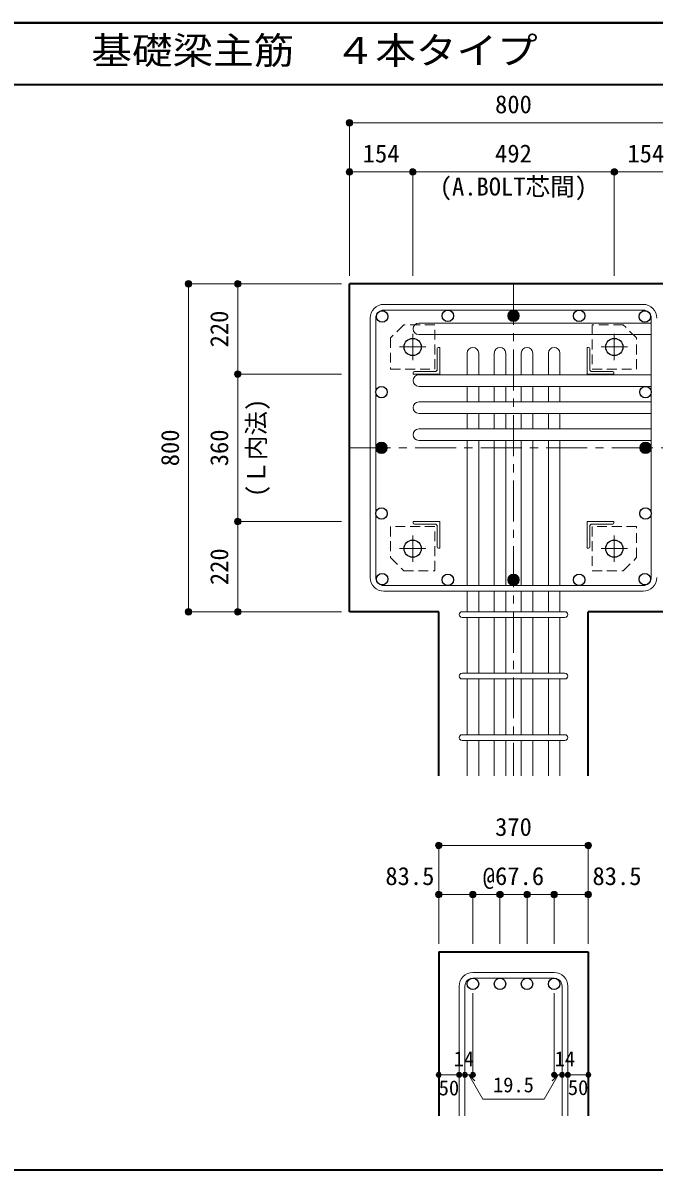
# Model space of a CAD drawing. Units: millimetres at full size, sheet at 1:20. Extents: x -3982 to 3969, y -2797 to 2801.
# Drawn here: x -719 to 821, y 2 to 2801 of the extents above; entities that cross this region are included whole.
import ezdxf
from ezdxf.enums import TextEntityAlignment as Align

# ---------------------------------------------------------------- set-up
doc = ezdxf.new("R2010")
doc.units = ezdxf.units.MM
doc.header["$LTSCALE"] = 20
doc.header["$PDMODE"] = 32
doc.header["$PDSIZE"] = 12
doc.linetypes.add('CHAIN1', pattern=[8, 5, -1, 1, -1])
doc.linetypes.add('DASHED1', pattern=[1.8, 1.2, -0.6])
for name, color, linetype, lineweight in [('6-1_躯体線', 2, 'Continuous', 35), ('6-2_A.Bolt_', 4, 'Continuous', 9), ('6-3_柱型主筋', 4, 'Continuous', 9), ('6-4_フープ', 7, 'Continuous', 18), ('6-5_梁主筋', 7, 'Continuous', 18), ('6-6_S.T.P.', 7, 'Continuous', 18), ('6-7_文字', 7, 'Continuous', 18), ('6-9', 4, 'DASHED1', 9), ('6-D_寸法', 4, 'Continuous', 9), ('F-0_枠', 6, 'Continuous', 40)]:
    doc.layers.add(name, color=color, linetype=linetype, lineweight=lineweight)
doc.styles.add('ＭＳ ゴシック', font='')
doc.styles.get('ＭＳ ゴシック').set_extended_font_data('MS Gothic')

msp = doc.modelspace()

# ---------------------------------------------------------------- linework, layer by layer
at = {"layer": '6-1_躯体線'}
for p, q in [((78.29, 1364.12), (78.29, 2164.12)), ((1278.29, 2164.12), (78.29, 2164.12)), ((295.79, 1364.12), (78.29, 1364.12)), ((295.79, 964.12), (295.79, 1364.12)), ((660.79, 964.12), (660.79, 1364.12)), ((878.29, 1364.12), (660.79, 1364.12)), ((295.79, 534.12), (295.79, 134.12)), ((295.79, 534.12), (660.79, 534.12)), ((660.79, 534.12), (660.79, 134.12))]:
    msp.add_line(p, q, dxfattribs=at)
at = {"layer": '6-2_A.Bolt_', "linetype": 'CHAIN1'}
for p, q in [((232.29, 1977.92), (232.29, 2042.42)), ((724.29, 1977.92), (724.29, 2042.42)), ((264.49, 2010.12), (199.99, 2010.12)), ((692.09, 2010.12), (756.59, 2010.12)), ((232.29, 1550.32), (232.29, 1485.82)), ((724.29, 1550.32), (724.29, 1485.82)), ((264.49, 1518.13), (199.99, 1518.13)), ((692.09, 1518.12), (756.59, 1518.12))]:
    msp.add_line(p, q, dxfattribs=at)
at = {"layer": '6-2_A.Bolt_'}
for p, q in [((292.29, 2006.12), (292.29, 1956.12)), ((298.29, 2009.13), (295.29, 2009.13)), ((298.29, 2009.13), (298.29, 1944.13)), ((658.29, 2009.12), (658.29, 1944.12)), ((658.29, 2009.12), (661.29, 2009.12)), ((664.29, 2006.12), (664.29, 1956.12)), ((233.29, 1944.13), (233.29, 1947.12)), ((233.29, 1944.13), (298.29, 1944.13)), ((236.29, 1950.12), (286.29, 1950.12)), ((723.29, 1944.12), (658.29, 1944.12)), ((720.29, 1950.12), (670.29, 1950.12)), ((723.29, 1944.12), (723.29, 1947.12)), ((233.29, 1584.13), (298.29, 1584.13)), ((233.29, 1584.13), (233.29, 1581.13)), ((236.29, 1578.13), (286.29, 1578.13)), ((292.29, 1522.12), (292.29, 1572.12)), ((298.29, 1519.13), (298.29, 1584.13)), ((723.29, 1584.12), (658.29, 1584.12)), ((658.29, 1519.12), (658.29, 1584.12)), ((664.29, 1522.12), (664.29, 1572.12)), ((720.29, 1578.12), (670.29, 1578.12)), ((723.29, 1584.12), (723.29, 1581.12)), ((298.29, 1519.13), (295.29, 1519.13)), ((658.29, 1519.12), (661.29, 1519.12))]:
    msp.add_line(p, q, dxfattribs=at)
at = {"layer": '6-2_A.Bolt_', "color": 3, "lineweight": 25}
for centre in [(232.29, 2010.12), (724.29, 2010.12), (232.29, 1518.13), (724.29, 1518.12)]:
    msp.add_circle(centre, 21, dxfattribs=at)
at = {"layer": '6-2_A.Bolt_'}
for centre, radius, start, end in [((295.29, 2006.12), 3, 90, 180), ((661.29, 2006.12), 3, 0, 90), ((236.29, 1947.12), 3, 90, 180), ((286.29, 1956.12), 6, 270, 0), ((670.29, 1956.12), 6, 180, 270), ((720.29, 1947.12), 3, 0, 90), ((236.29, 1581.13), 3, 180, 270), ((286.29, 1572.12), 6, 0, 90), ((670.29, 1572.12), 6, 90, 180), ((720.29, 1581.12), 3, 270, 0), ((295.29, 1522.12), 3, 180, 270), ((661.29, 1522.12), 3, 270, 0)]:
    msp.add_arc(centre, radius, start, end, dxfattribs=at)
at = {"layer": '6-3_柱型主筋', "color": 3, "lineweight": 25}
for centre in [(318.1, 2086.12), (638.49, 2086.12), (157.9, 2084.51), (798.68, 2084.51), (156.29, 1900.12), (800.29, 1900.12), (156.29, 1603.93), (800.29, 1603.93), (157.9, 1443.74), (318.1, 1442.12), (638.49, 1442.12), (798.68, 1443.74)]:
    msp.add_circle(centre, 14, dxfattribs=at)
at = {"layer": '6-3_柱型主筋'}
for centre, radius in [((478.29, 2086.12), 14), ((478.29, 2086.12), 12.5), ((478.29, 2086.12), 11), ((478.29, 2086.12), 9.5), ((478.29, 2086.12), 8), ((478.29, 2086.12), 6.5), ((478.29, 2086.12), 5), ((478.29, 2086.12), 3.5), ((478.29, 2086.12), 2), ((478.29, 2086.12), 0.5), ((156.29, 1764.12), 14), ((156.29, 1764.12), 12.5), ((156.29, 1764.12), 11), ((156.29, 1764.12), 9.5), ((156.29, 1764.12), 8), ((156.29, 1764.12), 6.5), ((156.29, 1764.12), 5), ((156.29, 1764.12), 3.5), ((156.29, 1764.12), 2), ((156.29, 1764.12), 0.5), ((800.29, 1764.12), 14), ((800.29, 1764.12), 12.5), ((800.29, 1764.12), 11), ((800.29, 1764.12), 9.5), ((800.29, 1764.12), 8), ((800.29, 1764.12), 6.5), ((800.29, 1764.12), 5), ((800.29, 1764.12), 3.5), ((800.29, 1764.12), 2), ((800.29, 1764.12), 0.5), ((478.29, 1442.12), 14), ((478.29, 1442.12), 12.5), ((478.29, 1442.12), 11), ((478.29, 1442.12), 9.5), ((478.29, 1442.12), 8), ((478.29, 1442.12), 6.5), ((478.29, 1442.12), 5), ((478.29, 1442.12), 3.5), ((478.29, 1442.12), 2), ((478.29, 1442.12), 0.5)]:
    msp.add_circle(centre, radius, dxfattribs=at)
at = {"layer": '6-4_フープ'}
for p, q in [((794.79, 2114.12), (161.79, 2114.12)), ((794.79, 2100.12), (161.79, 2100.12)), ((128.29, 1447.62), (128.29, 2080.62)), ((142.29, 1447.62), (142.29, 2080.62)), ((814.29, 1447.62), (814.29, 2080.62)), ((794.79, 1428.12), (161.79, 1428.12)), ((794.79, 1414.12), (161.79, 1414.12))]:
    msp.add_line(p, q, dxfattribs=at)
for centre, radius, start, end in [((161.79, 2080.62), 33.5, 90, 180), ((161.79, 2080.62), 19.5, 90, 180), ((794.79, 2080.62), 33.5, 0, 90), ((794.79, 2080.62), 19.5, 0, 90), ((161.79, 1447.62), 33.5, 180, 270), ((161.79, 1447.62), 19.5, 180, 270), ((794.79, 1447.62), 33.5, 270, 0), ((794.79, 1447.62), 19.5, 270, 0)]:
    msp.add_arc(centre, radius, start, end, dxfattribs=at)
at = {"layer": '6-5_梁主筋'}
for p, q in [((247.29, 2068.51), (814.29, 2068.51)), ((247.29, 2040.51), (814.29, 2040.51)), ((365.29, 1995.12), (365.29, 1942.12)), ((393.29, 1995.12), (393.29, 1942.12)), ((431.29, 1995.12), (431.29, 1942.12)), ((459.29, 1995.12), (459.29, 1942.12)), ((497.29, 1995.12), (497.29, 1942.12)), ((525.29, 1995.12), (525.29, 1942.12)), ((563.29, 1995.12), (563.29, 1942.12)), ((591.29, 1995.12), (591.29, 1942.12)), ((247.29, 1942.12), (814.29, 1942.12)), ((247.29, 1914.12), (814.29, 1914.12)), ((365.29, 1914.12), (365.29, 1876.12)), ((393.29, 1914.12), (393.29, 1876.12)), ((431.29, 1914.12), (431.29, 1876.12)), ((459.29, 1914.12), (459.29, 1876.12)), ((497.29, 1914.12), (497.29, 1876.12)), ((525.29, 1914.12), (525.29, 1876.12)), ((563.29, 1914.12), (563.29, 1876.12)), ((591.29, 1914.12), (591.29, 1876.12)), ((247.29, 1876.12), (814.29, 1876.12)), ((247.29, 1848.12), (814.29, 1848.12)), ((365.29, 1848.12), (365.29, 1810.12)), ((393.29, 1848.12), (393.29, 1810.12)), ((431.29, 1848.12), (431.29, 1810.12)), ((459.29, 1848.12), (459.29, 1810.12)), ((497.29, 1848.12), (497.29, 1810.12)), ((525.29, 1848.12), (525.29, 1810.12)), ((563.29, 1848.12), (563.29, 1810.12)), ((591.29, 1848.12), (591.29, 1810.12)), ((247.29, 1810.12), (814.29, 1810.12)), ((247.29, 1782.12), (814.29, 1782.12)), ((365.29, 1782.12), (365.29, 1428.12)), ((393.29, 1782.12), (393.29, 1428.12)), ((431.29, 1782.12), (431.29, 1428.12)), ((459.29, 1782.12), (459.29, 1428.12)), ((497.29, 1782.12), (497.29, 1428.12)), ((525.29, 1782.12), (525.29, 1428.12)), ((563.29, 1782.12), (563.29, 1428.12)), ((591.29, 1782.12), (591.29, 1428.12)), ((365.29, 1414.12), (365.29, 1364.12)), ((393.29, 1414.12), (393.29, 1364.12)), ((431.29, 1414.12), (431.29, 1364.12)), ((459.29, 1414.12), (459.29, 1364.12)), ((497.29, 1414.12), (497.29, 1364.12)), ((525.29, 1414.12), (525.29, 1364.12)), ((563.29, 1414.12), (563.29, 1364.12)), ((591.29, 1414.12), (591.29, 1364.12)), ((365.29, 1350.12), (365.29, 1214.12)), ((393.29, 1350.12), (393.29, 1214.12)), ((431.29, 1350.12), (431.29, 1214.12)), ((459.29, 1350.12), (459.29, 1214.12)), ((497.29, 1350.12), (497.29, 1214.12)), ((525.29, 1350.12), (525.29, 1214.12)), ((563.29, 1350.12), (563.29, 1214.12)), ((591.29, 1350.12), (591.29, 1214.12)), ((365.29, 1200.12), (365.29, 1064.12)), ((393.29, 1200.12), (393.29, 1064.12)), ((431.29, 1200.12), (431.29, 1064.12)), ((459.29, 1200.12), (459.29, 1064.12)), ((497.29, 1200.12), (497.29, 1064.12)), ((525.29, 1200.12), (525.29, 1064.12)), ((563.29, 1200.12), (563.29, 1064.12)), ((591.29, 1200.12), (591.29, 1064.12)), ((365.29, 1050.12), (365.29, 964.12)), ((393.29, 1050.12), (393.29, 964.12)), ((431.29, 1050.12), (431.29, 964.12)), ((459.29, 1050.12), (459.29, 964.12)), ((497.29, 1050.12), (497.29, 964.12)), ((525.29, 1050.12), (525.29, 964.12)), ((563.29, 1050.12), (563.29, 964.12)), ((591.29, 1050.12), (591.29, 964.12))]:
    msp.add_line(p, q, dxfattribs=at)
at = {"layer": '6-5_梁主筋', "color": 3, "lineweight": 25}
for centre in [(379.29, 456.12), (445.29, 456.12), (511.29, 456.12), (577.29, 456.12)]:
    msp.add_circle(centre, 14, dxfattribs=at)
at = {"layer": '6-5_梁主筋'}
for centre, start, end in [((247.29, 2054.51), 90, 180), ((247.29, 2054.51), 180, 270), ((379.29, 1995.12), 90, 180), ((379.29, 1995.12), 0, 90), ((445.29, 1995.12), 90, 180), ((445.29, 1995.12), 0, 90), ((511.29, 1995.12), 90, 180), ((511.29, 1995.12), 0, 90), ((577.29, 1995.12), 90, 180), ((577.29, 1995.12), 0, 90), ((247.29, 1928.12), 90, 180), ((247.29, 1928.12), 180, 270), ((247.29, 1862.12), 90, 180), ((247.29, 1862.12), 180, 270), ((247.29, 1796.12), 90, 180), ((247.29, 1796.12), 180, 270)]:
    msp.add_arc(centre, 14, start, end, dxfattribs=at)
at = {"layer": '6-6_S.T.P.'}
for p, q in [((352.79, 1364.12), (603.79, 1364.12)), ((352.79, 1350.12), (603.79, 1350.12)), ((352.79, 1214.12), (603.79, 1214.12)), ((352.79, 1200.12), (603.79, 1200.12)), ((352.79, 1064.12), (603.79, 1064.12)), ((352.79, 1050.12), (603.79, 1050.12)), ((577.29, 484.12), (379.29, 484.12)), ((345.79, 450.62), (345.79, 134.12)), ((359.79, 450.62), (359.79, 134.12)), ((577.29, 470.12), (379.29, 470.12)), ((596.79, 450.62), (596.79, 134.12)), ((610.79, 450.62), (610.79, 134.12))]:
    msp.add_line(p, q, dxfattribs=at)
for centre, radius, start, end in [((352.79, 1357.12), 7, 90, 270), ((352.79, 1357.12), 7, 90, 270), ((352.79, 1357.12), 7, 90, 270), ((352.79, 1357.12), 7, 90, 270), ((603.79, 1357.12), 7, 270, 90), ((603.79, 1357.12), 7, 270, 90), ((603.79, 1357.12), 7, 270, 90), ((603.79, 1357.12), 7, 270, 90), ((352.79, 1207.12), 7, 90, 270), ((603.79, 1207.12), 7, 270, 90), ((352.79, 1057.12), 7, 90, 270), ((603.79, 1057.12), 7, 270, 90), ((379.29, 450.62), 33.5, 90, 180), ((577.29, 450.62), 33.5, 0, 90), ((379.29, 450.62), 19.5, 90, 180), ((577.29, 450.62), 19.5, 0, 90)]:
    msp.add_arc(centre, radius, start, end, dxfattribs=at)
at = {"layer": '6-9'}
for p, q in [((286.29, 1572.12), (178.29, 1572.12)), ((286.29, 1464.13), (286.29, 1572.12)), ((670.29, 1572.12), (670.29, 1464.12)), ((778.29, 1572.12), (670.29, 1572.12))]:
    msp.add_line(p, q, dxfattribs=at)
for points in [[(286.29, 2064.12), (210.29, 2064.12), (178.29, 2032.12), (178.29, 1956.12)], [(178.29, 1956.12), (286.29, 1956.12), (286.29, 2064.12)], [(778.29, 1956.12), (778.29, 2032.12), (746.29, 2064.12), (670.29, 2064.12)], [(670.29, 2064.12), (670.29, 1956.12), (778.29, 1956.12)], [(178.29, 1572.12), (178.29, 1496.13), (210.29, 1464.13), (286.29, 1464.13)], [(670.29, 1464.12), (746.29, 1464.12), (778.29, 1496.12), (778.29, 1572.12)]]:
    msp.add_lwpolyline(points, dxfattribs=at)
at = {"layer": '6-D_寸法'}
for p, q in [((878.29, 2557.15), (78.29, 2557.15)), ((78.29, 2437.15), (232.29, 2437.15)), ((232.29, 2437.15), (232.29, 2184.12)), ((232.29, 2437.15), (724.29, 2437.15)), ((724.29, 2437.15), (724.29, 2184.12)), ((724.29, 2437.15), (878.29, 2437.15)), ((-314.74, 2164.12), (-194.74, 2164.12)), ((-314.74, 2164.12), (-314.74, 1364.12)), ((-194.74, 2164.12), (58.29, 2164.12)), ((-194.74, 2164.12), (-194.74, 1944.13)), ((-194.74, 1944.13), (58.29, 1944.13)), ((-194.74, 1944.13), (-194.74, 1584.13)), ((-194.74, 1584.13), (58.29, 1584.13)), ((-194.74, 1584.13), (-194.74, 1364.12)), ((295.79, 794.12), (295.79, 674.12)), ((295.79, 794.12), (660.79, 794.12)), ((660.79, 794.12), (660.79, 674.12)), ((295.79, 674.12), (379.29, 674.12)), ((295.79, 674.12), (295.79, 554.12)), ((379.29, 674.12), (379.29, 554.12)), ((445.29, 674.12), (445.29, 554.12)), ((511.29, 674.12), (511.29, 554.12)), ((577.29, 674.12), (577.29, 554.12)), ((577.29, 674.12), (660.79, 674.12)), ((660.79, 674.12), (660.79, 554.12)), ((379.29, 234.12), (379.29, 433.45)), ((577.29, 234.12), (577.29, 433.45)), ((295.79, 234.12), (345.79, 234.12)), ((345.79, 234.12), (379.29, 234.12)), ((369.54, 234.12), (383.68, 219.98)), ((369.54, 234.12), (403.76, 174.85)), ((587.04, 234.12), (552.82, 174.85)), ((587.04, 234.12), (572.9, 219.98)), ((577.29, 234.12), (660.79, 234.12)), ((596.79, 234.12), (610.79, 234.12)), ((403.76, 174.85), (552.82, 174.85))]:
    msp.add_line(p, q, dxfattribs=at)
at = {"layer": '6-D_寸法', "linetype": 'CHAIN1'}
for p, q in [((478.29, 2164.12), (478.29, 964.12)), ((78.29, 1764.12), (878.29, 1764.12))]:
    msp.add_line(p, q, dxfattribs=at)
at = {"layer": '6-D_寸法'}
for points in [[(78.29, 2557.15), (78.29, 2437.15), (78.29, 2184.12)], [(-314.74, 1364.12), (-194.74, 1364.12), (58.29, 1364.12)], [(379.29, 674.12), (445.29, 674.12), (511.29, 674.12), (577.29, 674.12)]]:
    msp.add_lwpolyline(points, dxfattribs=at)
for centre, radius in [((78.29, 2557.15), 8), ((78.29, 2557.15), 7.2), ((78.29, 2557.15), 6.4), ((78.29, 2557.15), 5.6), ((78.29, 2557.15), 4.8), ((78.29, 2557.15), 4), ((78.29, 2557.15), 3.2), ((78.29, 2557.15), 2.4), ((78.29, 2557.15), 1.6), ((78.29, 2557.15), 0.8), ((78.29, 2437.15), 8), ((78.29, 2437.15), 7.2), ((78.29, 2437.15), 6.4), ((78.29, 2437.15), 5.6), ((78.29, 2437.15), 4.8), ((78.29, 2437.15), 4), ((78.29, 2437.15), 3.2), ((78.29, 2437.15), 2.4), ((78.29, 2437.15), 1.6), ((78.29, 2437.15), 0.8), ((232.29, 2437.15), 8), ((232.29, 2437.15), 7.2), ((232.29, 2437.15), 6.4), ((232.29, 2437.15), 5.6), ((232.29, 2437.15), 4.8), ((232.29, 2437.15), 4), ((232.29, 2437.15), 3.2), ((232.29, 2437.15), 2.4), ((232.29, 2437.15), 1.6), ((232.29, 2437.15), 0.8), ((724.29, 2437.15), 8), ((724.29, 2437.15), 7.2), ((724.29, 2437.15), 6.4), ((724.29, 2437.15), 5.6), ((724.29, 2437.15), 4.8), ((724.29, 2437.15), 4), ((724.29, 2437.15), 3.2), ((724.29, 2437.15), 2.4), ((724.29, 2437.15), 1.6), ((724.29, 2437.15), 0.8), ((-314.74, 2164.12), 8), ((-314.74, 2164.12), 7.2), ((-314.74, 2164.12), 6.4), ((-314.74, 2164.12), 5.6), ((-314.74, 2164.12), 4.8), ((-314.74, 2164.12), 4), ((-314.74, 2164.12), 3.2), ((-314.74, 2164.12), 2.4), ((-314.74, 2164.12), 1.6), ((-314.74, 2164.12), 0.8), ((-194.74, 2164.12), 8), ((-194.74, 2164.12), 7.2), ((-194.74, 2164.12), 6.4), ((-194.74, 2164.12), 5.6), ((-194.74, 2164.12), 4.8), ((-194.74, 2164.12), 4), ((-194.74, 2164.12), 3.2), ((-194.74, 2164.12), 2.4), ((-194.74, 2164.12), 1.6), ((-194.74, 2164.12), 0.8), ((-194.74, 1944.13), 8), ((-194.74, 1944.13), 7.2), ((-194.74, 1944.13), 6.4), ((-194.74, 1944.13), 5.6), ((-194.74, 1944.13), 4.8), ((-194.74, 1944.13), 4), ((-194.74, 1944.13), 3.2), ((-194.74, 1944.13), 2.4), ((-194.74, 1944.13), 1.6), ((-194.74, 1944.13), 0.8), ((-194.74, 1584.13), 8), ((-194.74, 1584.13), 7.2), ((-194.74, 1584.13), 6.4), ((-194.74, 1584.13), 5.6), ((-194.74, 1584.13), 4.8), ((-194.74, 1584.13), 4), ((-194.74, 1584.13), 3.2), ((-194.74, 1584.13), 2.4), ((-194.74, 1584.13), 1.6), ((-194.74, 1584.13), 0.8), ((-314.74, 1364.12), 8), ((-194.74, 1364.12), 8), ((-314.74, 1364.12), 7.2), ((-314.74, 1364.12), 6.4), ((-314.74, 1364.12), 5.6), ((-314.74, 1364.12), 4.8), ((-314.74, 1364.12), 4), ((-314.74, 1364.12), 3.2), ((-314.74, 1364.12), 2.4), ((-314.74, 1364.12), 1.6), ((-314.74, 1364.12), 0.8), ((-194.74, 1364.12), 7.2), ((-194.74, 1364.12), 6.4), ((-194.74, 1364.12), 5.6), ((-194.74, 1364.12), 4.8), ((-194.74, 1364.12), 4), ((-194.74, 1364.12), 3.2), ((-194.74, 1364.12), 2.4), ((-194.74, 1364.12), 1.6), ((-194.74, 1364.12), 0.8), ((295.79, 794.12), 8), ((295.79, 794.12), 7.2), ((295.79, 794.12), 6.4), ((295.79, 794.12), 5.6), ((295.79, 794.12), 4.8), ((295.79, 794.12), 4), ((295.79, 794.12), 3.2), ((295.79, 794.12), 2.4), ((295.79, 794.12), 1.6), ((295.79, 794.12), 0.8), ((660.79, 794.12), 8), ((660.79, 794.12), 7.2), ((660.79, 794.12), 6.4), ((660.79, 794.12), 5.6), ((660.79, 794.12), 4.8), ((660.79, 794.12), 4), ((660.79, 794.12), 3.2), ((660.79, 794.12), 2.4), ((660.79, 794.12), 1.6), ((660.79, 794.12), 0.8), ((295.79, 674.12), 8), ((295.79, 674.12), 7.2), ((295.79, 674.12), 6.4), ((295.79, 674.12), 5.6), ((295.79, 674.12), 4.8), ((295.79, 674.12), 4), ((295.79, 674.12), 3.2), ((295.79, 674.12), 2.4), ((295.79, 674.12), 1.6), ((295.79, 674.12), 0.8), ((379.29, 674.12), 8), ((379.29, 674.12), 7.2), ((379.29, 674.12), 6.4), ((379.29, 674.12), 5.6), ((379.29, 674.12), 4.8), ((379.29, 674.12), 4), ((379.29, 674.12), 3.2), ((379.29, 674.12), 2.4), ((379.29, 674.12), 1.6), ((379.29, 674.12), 0.8), ((445.29, 674.12), 8), ((445.29, 674.12), 7.2), ((445.29, 674.12), 6.4), ((445.29, 674.12), 5.6), ((445.29, 674.12), 4.8), ((445.29, 674.12), 4), ((445.29, 674.12), 3.2), ((445.29, 674.12), 2.4), ((445.29, 674.12), 1.6), ((445.29, 674.12), 0.8), ((511.29, 674.12), 8), ((511.29, 674.12), 7.2), ((511.29, 674.12), 6.4), ((511.29, 674.12), 5.6), ((511.29, 674.12), 4.8), ((511.29, 674.12), 4), ((511.29, 674.12), 3.2), ((511.29, 674.12), 2.4), ((511.29, 674.12), 1.6), ((511.29, 674.12), 0.8), ((577.29, 674.12), 8), ((577.29, 674.12), 7.2), ((577.29, 674.12), 6.4), ((577.29, 674.12), 5.6), ((577.29, 674.12), 4.8), ((577.29, 674.12), 4), ((577.29, 674.12), 3.2), ((577.29, 674.12), 2.4), ((577.29, 674.12), 1.6), ((577.29, 674.12), 0.8), ((660.79, 674.12), 8), ((660.79, 674.12), 7.2), ((660.79, 674.12), 6.4), ((660.79, 674.12), 5.6), ((660.79, 674.12), 4.8), ((660.79, 674.12), 4), ((660.79, 674.12), 3.2), ((660.79, 674.12), 2.4), ((660.79, 674.12), 1.6), ((660.79, 674.12), 0.8), ((295.79, 234.12), 4), ((295.79, 234.12), 3.6), ((295.79, 234.12), 3.2), ((295.79, 234.12), 2.8), ((295.79, 234.12), 2.4), ((295.79, 234.12), 2), ((295.79, 234.12), 1.6), ((295.79, 234.12), 1.2), ((295.79, 234.12), 0.8), ((295.79, 234.12), 0.4), ((345.79, 234.12), 4), ((345.79, 234.12), 3.6), ((345.79, 234.12), 3.2), ((345.79, 234.12), 2.8), ((345.79, 234.12), 2.4), ((345.79, 234.12), 2), ((345.79, 234.12), 1.6), ((345.79, 234.12), 1.2), ((345.79, 234.12), 0.8), ((345.79, 234.12), 0.4), ((359.79, 234.12), 4), ((359.79, 234.12), 3.6), ((359.79, 234.12), 3.2), ((359.79, 234.12), 2.8), ((359.79, 234.12), 2.4), ((359.79, 234.12), 2), ((359.79, 234.12), 1.6), ((359.79, 234.12), 1.2), ((359.79, 234.12), 0.8), ((359.79, 234.12), 0.4), ((379.29, 234.12), 4), ((379.29, 234.12), 3.6), ((379.29, 234.12), 3.2), ((379.29, 234.12), 2.8), ((379.29, 234.12), 2.4), ((379.29, 234.12), 2), ((379.29, 234.12), 1.6), ((379.29, 234.12), 1.2), ((379.29, 234.12), 0.8), ((379.29, 234.12), 0.4), ((577.29, 234.12), 4), ((577.29, 234.12), 3.6), ((577.29, 234.12), 3.2), ((577.29, 234.12), 2.8), ((577.29, 234.12), 2.4), ((577.29, 234.12), 2), ((577.29, 234.12), 1.6), ((577.29, 234.12), 1.2), ((577.29, 234.12), 0.8), ((577.29, 234.12), 0.4), ((596.79, 234.12), 4), ((596.79, 234.12), 3.6), ((596.79, 234.12), 3.2), ((596.79, 234.12), 2.8), ((596.79, 234.12), 2.4), ((596.79, 234.12), 2), ((596.79, 234.12), 1.6), ((596.79, 234.12), 1.2), ((596.79, 234.12), 0.8), ((596.79, 234.12), 0.4), ((610.79, 234.12), 4), ((610.79, 234.12), 3.6), ((610.79, 234.12), 3.2), ((610.79, 234.12), 2.8), ((610.79, 234.12), 2.4), ((610.79, 234.12), 2), ((610.79, 234.12), 1.6), ((610.79, 234.12), 1.2), ((610.79, 234.12), 0.8), ((610.79, 234.12), 0.4), ((660.79, 234.12), 4), ((660.79, 234.12), 3.6), ((660.79, 234.12), 3.2), ((660.79, 234.12), 2.8), ((660.79, 234.12), 2.4), ((660.79, 234.12), 2), ((660.79, 234.12), 1.6), ((660.79, 234.12), 1.2), ((660.79, 234.12), 0.8), ((660.79, 234.12), 0.4)]:
    msp.add_circle(centre, radius, dxfattribs=at)
at = {"layer": '6-D_寸法', "color": 7}
for p in [(78.29, 2557.15), (78.29, 2437.15), (232.29, 2437.15), (724.29, 2437.15), (-314.74, 2164.12), (-194.74, 2164.12), (-194.74, 1944.13), (-194.74, 1584.13), (-314.74, 1364.12), (-194.74, 1364.12), (295.79, 794.12), (660.79, 794.12), (295.79, 674.12), (379.29, 674.12), (445.29, 674.12), (511.29, 674.12), (577.29, 674.12), (660.79, 674.12), (295.79, 234.12), (345.79, 234.12), (359.79, 234.12), (379.29, 234.12), (577.29, 234.12), (596.79, 234.12), (610.79, 234.12), (660.79, 234.12)]:
    msp.add_point(p, dxfattribs=at)
at = {"layer": 'F-0_枠'}
msp.add_line((-3981.92, 2800.77), (3969.4, 2800.77), dxfattribs=at)
at = {"layer": 'F-0_枠', "color": 2, "lineweight": 35}
for p, q in [((-3981.92, 2650.77), (2482.4, 2650.77)), ((2482.4, 1.97), (-3981.92, 1.97))]:
    msp.add_line(p, q, dxfattribs=at)

# ---------------------------------------------------------------- texts
at = {"layer": '6-7_文字', "color": 2, "style": 'ＭＳ ゴシック', "width": 1.1}
msp.add_text('\u3000\u3000基礎梁主筋\u3000４本タイプ', height=65.98, dxfattribs=at).set_placement((-749.76, 2680.77), align=Align.BOTTOM_LEFT)
at = {"layer": '6-D_寸法', "style": 'ＭＳ ゴシック'}
for s, height, p in [('800', 43.99, (433.29, 2567.15)), ('154', 43.99, (110.29, 2447.15)), ('492', 43.99, (433.29, 2447.15)), ('154', 43.99, (756.29, 2447.15)), ('(A.BOLT芯間)', 43.99, (298.29, 2366.42)), ('370', 43.99, (433.29, 804.12)), ('83.5', 43.99, (165.61, 684.12)), ('@67.6', 43.99, (403.29, 684.12)), ('83.5', 43.99, (670.97, 684.12)), ('14', 36.66, (332.48, 244.2)), ('14', 36.66, (578.57, 244.24)), ('19.5', 36.66, (428.29, 180.65)), ('50', 36.66, (295.77, 173.13)), ('50', 36.66, (611.05, 173.95))]:
    msp.add_text(s, height=height, dxfattribs=at).set_placement(p, align=Align.BOTTOM_LEFT)
for s, p in [('220', (-204.74, 2009.12)), ('(Ｌ内法)', (-114.52, 1644.13)), ('800', (-324.74, 1719.12)), ('360', (-204.74, 1719.13)), ('220', (-204.74, 1429.12))]:
    msp.add_text(s, height=43.99, rotation=90, dxfattribs=at).set_placement(p, align=Align.BOTTOM_LEFT)

doc.saveas('drawing.dxf')
